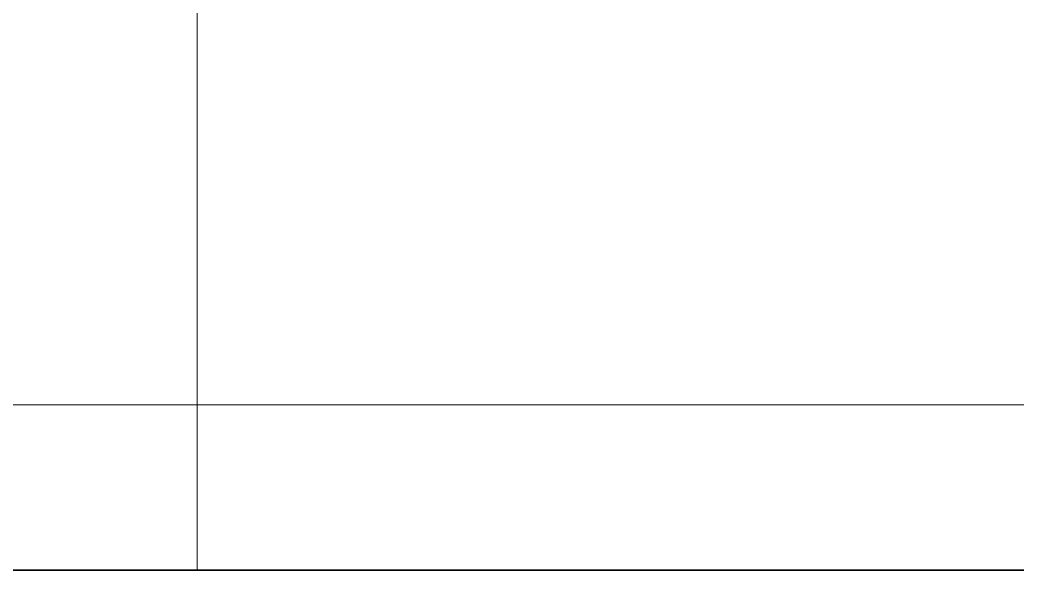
# Model space of a CAD drawing. Header units: millimetres. Extents: x -187664 to 435448, y -313239 to 299894.
# Drawn here: x 79999.28 to 80029.46, y -222345.2 to -222328.56 of the extents above; entities that cross this region are included whole.
import ezdxf

# ---------------------------------------------------------------- set-up
doc = ezdxf.new("R2010")
doc.units = ezdxf.units.MM
for name, color, linetype, lineweight in [('A-GENM', 1, 'Continuous', 9), ('A-GLAZ-CURT', 2, 'Continuous', 9), ('A-GLAZ-CURT-HDLN', 2, 'Continuous', 9), ('WALL-E', 2, 'Continuous', 35)]:
    doc.layers.add(name, color=color, linetype=linetype, lineweight=lineweight)

# ---------------------------------------------------------------- blocks, each defined once
blk = doc.blocks.new('DPA_CP_Entrance Canopy Lower - Depth 4200-12316196-2150-01 ENTRANCE 1 ELEVATION 4')
at = {"layer": 'A-GLAZ-CURT'}
for p, q in [((12652.021, 105555), (12652.021, 105575)), ((12652.021, 105575), (12652.021, 105555)), ((12168.279, 105550), (12652.021, 105550)), ((12652.021, 105550), (12168.279, 105550))]:
    blk.add_line(p, q, dxfattribs=at)
at = {"layer": 'A-GLAZ-CURT-HDLN'}
blk.add_line((12652.021, 105555), (12652.021, 106137.323), dxfattribs=at)
blk = doc.blocks.new('DPA_CP_Entrance Canopy Lower - Depth 4200-V140-2150-01 ENTRANCE 1 ELEVATION 4')
at = {"layer": 'A-GLAZ-CURT'}
for p, q in [((12652.021, 105555), (12652.021, 105575)), ((12652.021, 105575), (12652.021, 105555)), ((12168.279, 105550), (12652.021, 105550)), ((12652.021, 105550), (12168.279, 105550))]:
    blk.add_line(p, q, dxfattribs=at)
at = {"layer": 'A-GLAZ-CURT-HDLN'}
blk.add_line((12652.021, 105555), (12652.021, 106137.323), dxfattribs=at)
blk = doc.blocks.new('DPA_CP_Entrance Canopy Lower - Depth 4200-V141-2150-01 ENTRANCE 1 ELEVATION 4')
at = {"layer": 'A-GLAZ-CURT'}
for p, q in [((12652.021, 105550), (12652.021, 105575)), ((12652.021, 105575), (12652.021, 105555)), ((10438.621, 105550), (12652.021, 105550)), ((12652.021, 105550), (12168.279, 105550))]:
    blk.add_line(p, q, dxfattribs=at)
at = {"layer": 'A-GLAZ-CURT-HDLN'}
blk.add_line((12652.021, 105550), (12652.021, 108260.164), dxfattribs=at)
blk = doc.blocks.new('System Panel - Entrance Glazed 12mm-14851400-2150-01 ENTRANCE 1 ELEVATION 4')
at = {"layer": 'A-GLAZ-CURT'}
for p, q in [((11352.021, 105550), (12652.021, 105550)), ((12652.021, 105550), (11352.021, 105550)), ((12652.021, 105550), (12707.021, 105550)), ((12707.021, 105550), (12652.021, 105550))]:
    blk.add_line(p, q, dxfattribs=at)
blk = doc.blocks.new('DPA_CP_Entrance Louver Grill Vertical Z - Louver Grill Vertical Z-18397728-2150-01 ENTRANCE 1 ELEVATION 4')
at = {"layer": 'A-GLAZ-CURT', "color": 9}
for p, q in [((12652.021, 105555), (12652.021, 106137.323)), ((12652.021, 105555), (12652.021, 106137.323)), ((12652.021, 106137.323), (12652.021, 105555)), ((12652.021, 106137.323), (12652.021, 105555)), ((12707.021, 105550), (12652.021, 105550)), ((12652.021, 105550), (12707.021, 105550)), ((12707.021, 105550), (12652.021, 105550)), ((12652.021, 105550), (12707.021, 105550))]:
    blk.add_line(p, q, dxfattribs=at)
blk = doc.blocks.new('DPA_CP_Entrance Louver Grill Vertical Z - Louver Grill Vertical Z-V142-2150-01 ENTRANCE 1 ELEVATION 4')
at = {"layer": 'A-GLAZ-CURT', "color": 9}
for p, q in [((12652.021, 105555), (12652.021, 106137.323)), ((12652.021, 105555), (12652.021, 106137.323)), ((12652.021, 106137.323), (12652.021, 105555)), ((12652.021, 106137.323), (12652.021, 105555)), ((12707.021, 105550), (12652.021, 105550)), ((12652.021, 105550), (12707.021, 105550)), ((12707.021, 105550), (12652.021, 105550)), ((12652.021, 105550), (12707.021, 105550))]:
    blk.add_line(p, q, dxfattribs=at)
blk = doc.blocks.new('DPA_CP_Entrance Louver Grill Vertical Z - Louver Grill Vertical Z-V194-2150-01 ENTRANCE 1 ELEVATION 4')
at = {"layer": 'A-GLAZ-CURT'}
for p, q in [((12652.021, 105555), (12652.021, 106137.323)), ((12652.021, 105555), (12652.021, 106137.323)), ((12652.021, 106137.323), (12652.021, 105555)), ((12652.021, 106137.323), (12652.021, 105555)), ((12707.021, 105550), (12652.021, 105550)), ((12652.021, 105550), (12707.021, 105550)), ((12707.021, 105550), (12652.021, 105550)), ((12652.021, 105550), (12707.021, 105550))]:
    blk.add_line(p, q, dxfattribs=at)
blk = doc.blocks.new('GM_Louver Grill Vertical Z - Z Profile-18364008-2150-01 ENTRANCE 1 ELEVATION 4')
at = {"layer": 'A-GENM'}
for p, q in [((12652.021, 106137.323), (12652.021, 105555)), ((12652.021, 106137.323), (12652.021, 105555)), ((12652.021, 105555), (12652.021, 106137.323)), ((12654.021, 105550), (12652.021, 105550)), ((12652.021, 105550), (12707.021, 105550)), ((12707.021, 105550), (12654.021, 105550))]:
    blk.add_line(p, q, dxfattribs=at)
blk = doc.blocks.new('System Panel - DPA-AR_Metal Ceiling Rectangular Panel-V235-2150-01 ENTRANCE 1 ELEVATION 4')
at = {"layer": 'A-GLAZ-CURT'}
for p, q in [((12652.021, 105555), (12707.021, 105555)), ((12707.021, 105555), (12652.021, 105555)), ((12168.279, 105550), (12707.021, 105550)), ((12707.021, 105550), (12168.279, 105550))]:
    blk.add_line(p, q, dxfattribs=at)
blk = doc.blocks.new('DPA_CP_Metal Ceiling Panel - Vertical Panel Entrance-12692899-2150-01 ENTRANCE 1 ELEVATION 4')
at = {"layer": 'A-GLAZ-CURT'}
for p, q in [((12707.021, 105555), (12652.021, 105555)), ((12652.021, 105555), (12707.021, 105555)), ((12707.021, 105550), (12168.279, 105550)), ((12168.279, 105550), (12707.021, 105550))]:
    blk.add_line(p, q, dxfattribs=at)
blk = doc.blocks.new('System Panel - DPA-AR_Metal Ceiling Rectangular Panel-V236-2150-01 ENTRANCE 1 ELEVATION 4')
at = {"layer": 'A-GLAZ-CURT'}
for p, q in [((12652.021, 105555), (12707.021, 105555)), ((12707.021, 105555), (12652.021, 105555)), ((12707.021, 105550), (11104.771, 105550)), ((12168.279, 105550), (12707.021, 105550))]:
    blk.add_line(p, q, dxfattribs=at)
blk = doc.blocks.new('DPA_CP_Metal Ceiling Panel - Vertical Panel Entrance-V239-2150-01 ENTRANCE 1 ELEVATION 4')
at = {"layer": 'A-GLAZ-CURT'}
for p, q in [((12707.021, 105555), (12652.021, 105555)), ((12652.021, 105555), (12707.021, 105555)), ((12707.021, 105550), (12168.279, 105550)), ((12168.279, 105550), (12707.021, 105550))]:
    blk.add_line(p, q, dxfattribs=at)
blk = doc.blocks.new('System Panel - DPA-AR_Metal Ceiling Rectangular Panel-16091485-2150-01 ENTRANCE 1 ELEVATION 4')
at = {"layer": 'A-GLAZ-CURT'}
for p, q in [((12652.021, 105555), (12707.021, 105555)), ((12707.021, 105555), (12652.021, 105555)), ((12168.279, 105550), (12707.021, 105550)), ((12707.021, 105550), (12168.279, 105550))]:
    blk.add_line(p, q, dxfattribs=at)
blk = doc.blocks.new('DPA_CP_Metal Ceiling Panel - Vertical Panel Entrance-V241-2150-01 ENTRANCE 1 ELEVATION 4')
at = {"layer": 'A-GLAZ-CURT'}
for p, q in [((12707.021, 105550), (12168.279, 105550)), ((12168.279, 105550), (12707.021, 105550))]:
    blk.add_line(p, q, dxfattribs=at)
blk = doc.blocks.new('System Panel - DPA-AR_Metal Ceiling Rectangular Panel-16091489-2150-01 ENTRANCE 1 ELEVATION 4')
at = {"layer": 'A-GLAZ-CURT'}
for p, q in [((12652.021, 105555), (12707.021, 105555)), ((12168.279, 105550), (12707.021, 105550)), ((12707.021, 105550), (12168.279, 105550))]:
    blk.add_line(p, q, dxfattribs=at)
blk = doc.blocks.new('System Panel - DPA-AR_Metal Ceiling Rectangular Panel-V243-2150-01 ENTRANCE 1 ELEVATION 4')
at = {"layer": 'A-GLAZ-CURT'}
for p, q in [((12168.279, 105550), (12707.021, 105550)), ((12707.021, 105550), (12168.279, 105550))]:
    blk.add_line(p, q, dxfattribs=at)
blk = doc.blocks.new('System Panel - DPA-AR_Metal Ceiling Rectangular Panel-16094402-2150-01 ENTRANCE 1 ELEVATION 4')
at = {"layer": 'A-GLAZ-CURT'}
for p, q in [((11104.771, 105555), (12707.021, 105555)), ((12707.021, 105555), (12652.021, 105555)), ((11104.771, 105550), (12707.021, 105550)), ((12707.021, 105550), (11104.771, 105550))]:
    blk.add_line(p, q, dxfattribs=at)
blk = doc.blocks.new('DPA_CP_Entrance Canopy Lower - Depth 4200-17954607-2150-01 ENTRANCE 1 ELEVATION 4')
at = {"layer": 'A-GLAZ-CURT'}
for p, q in [((12652.021, 105555), (12652.021, 105575)), ((12652.021, 105575), (12652.021, 105555)), ((12168.279, 105550), (12652.021, 105550)), ((12652.021, 105550), (12168.279, 105550))]:
    blk.add_line(p, q, dxfattribs=at)
at = {"layer": 'A-GLAZ-CURT-HDLN'}
blk.add_line((12652.021, 105555), (12652.021, 106137.323), dxfattribs=at)
blk = doc.blocks.new('DPA_CP_Entrance Canopy Lower - Depth 4200-18133695-2150-01 ENTRANCE 1 ELEVATION 4')
at = {"layer": 'A-GLAZ-CURT'}
for p, q in [((12652.021, 105555), (12652.021, 105575)), ((12652.021, 105575), (12652.021, 105555)), ((12168.279, 105550), (12652.021, 105550)), ((12652.021, 105550), (12168.279, 105550))]:
    blk.add_line(p, q, dxfattribs=at)
at = {"layer": 'A-GLAZ-CURT-HDLN'}
blk.add_line((12652.021, 105555), (12652.021, 106137.323), dxfattribs=at)

msp = doc.modelspace()

# ---------------------------------------------------------------- linework, layer by layer
at = {"layer": 'WALL-E'}
for p, q in [((80059.647, -222345.198), (79520.905, -222345.198)), ((79520.905, -222345.198), (80059.647, -222345.198))]:
    msp.add_line(p, q, dxfattribs=at)

# ---------------------------------------------------------------- block references
at = {"layer": 'A-GENM'}
msp.add_blockref('GM_Louver Grill Vertical Z - Z Profile-18364008-2150-01 ENTRANCE 1 ELEVATION 4', (67352.626, -327895.198), dxfattribs=at)
msp.add_blockref('GM_Louver Grill Vertical Z - Z Profile-18364008-2150-01 ENTRANCE 1 ELEVATION 4', (67352.626, -327895.198), dxfattribs=at)
msp.add_blockref('GM_Louver Grill Vertical Z - Z Profile-18364008-2150-01 ENTRANCE 1 ELEVATION 4', (67352.626, -327895.198), dxfattribs=at)
msp.add_blockref('GM_Louver Grill Vertical Z - Z Profile-18364008-2150-01 ENTRANCE 1 ELEVATION 4', (67352.626, -327895.198), dxfattribs=at)
msp.add_blockref('GM_Louver Grill Vertical Z - Z Profile-18364008-2150-01 ENTRANCE 1 ELEVATION 4', (67352.626, -327895.198), dxfattribs=at)
msp.add_blockref('GM_Louver Grill Vertical Z - Z Profile-18364008-2150-01 ENTRANCE 1 ELEVATION 4', (67352.626, -327895.198), dxfattribs=at)
msp.add_blockref('GM_Louver Grill Vertical Z - Z Profile-18364008-2150-01 ENTRANCE 1 ELEVATION 4', (67352.626, -327895.198), dxfattribs=at)
msp.add_blockref('GM_Louver Grill Vertical Z - Z Profile-18364008-2150-01 ENTRANCE 1 ELEVATION 4', (67352.626, -327895.198), dxfattribs=at)
msp.add_blockref('GM_Louver Grill Vertical Z - Z Profile-18364008-2150-01 ENTRANCE 1 ELEVATION 4', (67352.626, -327895.198), dxfattribs=at)
msp.add_blockref('GM_Louver Grill Vertical Z - Z Profile-18364008-2150-01 ENTRANCE 1 ELEVATION 4', (67352.626, -327895.198), dxfattribs=at)
msp.add_blockref('GM_Louver Grill Vertical Z - Z Profile-18364008-2150-01 ENTRANCE 1 ELEVATION 4', (67352.626, -327895.198), dxfattribs=at)
msp.add_blockref('GM_Louver Grill Vertical Z - Z Profile-18364008-2150-01 ENTRANCE 1 ELEVATION 4', (67352.626, -327895.198), dxfattribs=at)
msp.add_blockref('GM_Louver Grill Vertical Z - Z Profile-18364008-2150-01 ENTRANCE 1 ELEVATION 4', (67352.626, -327895.198), dxfattribs=at)
msp.add_blockref('GM_Louver Grill Vertical Z - Z Profile-18364008-2150-01 ENTRANCE 1 ELEVATION 4', (67352.626, -327895.198), dxfattribs=at)
msp.add_blockref('GM_Louver Grill Vertical Z - Z Profile-18364008-2150-01 ENTRANCE 1 ELEVATION 4', (67352.626, -327895.198), dxfattribs=at)
msp.add_blockref('GM_Louver Grill Vertical Z - Z Profile-18364008-2150-01 ENTRANCE 1 ELEVATION 4', (67352.626, -327895.198), dxfattribs=at)
msp.add_blockref('GM_Louver Grill Vertical Z - Z Profile-18364008-2150-01 ENTRANCE 1 ELEVATION 4', (67352.626, -327895.198), dxfattribs=at)
msp.add_blockref('GM_Louver Grill Vertical Z - Z Profile-18364008-2150-01 ENTRANCE 1 ELEVATION 4', (67352.626, -327895.198), dxfattribs=at)
msp.add_blockref('GM_Louver Grill Vertical Z - Z Profile-18364008-2150-01 ENTRANCE 1 ELEVATION 4', (67352.626, -327895.198), dxfattribs=at)
msp.add_blockref('GM_Louver Grill Vertical Z - Z Profile-18364008-2150-01 ENTRANCE 1 ELEVATION 4', (67352.626, -327895.198), dxfattribs=at)
msp.add_blockref('GM_Louver Grill Vertical Z - Z Profile-18364008-2150-01 ENTRANCE 1 ELEVATION 4', (67352.626, -327895.198), dxfattribs=at)
msp.add_blockref('GM_Louver Grill Vertical Z - Z Profile-18364008-2150-01 ENTRANCE 1 ELEVATION 4', (67352.626, -327895.198), dxfattribs=at)
msp.add_blockref('GM_Louver Grill Vertical Z - Z Profile-18364008-2150-01 ENTRANCE 1 ELEVATION 4', (67352.626, -327895.198), dxfattribs=at)
msp.add_blockref('GM_Louver Grill Vertical Z - Z Profile-18364008-2150-01 ENTRANCE 1 ELEVATION 4', (67352.626, -327895.198), dxfattribs=at)
msp.add_blockref('GM_Louver Grill Vertical Z - Z Profile-18364008-2150-01 ENTRANCE 1 ELEVATION 4', (67352.626, -327895.198), dxfattribs=at)
msp.add_blockref('GM_Louver Grill Vertical Z - Z Profile-18364008-2150-01 ENTRANCE 1 ELEVATION 4', (67352.626, -327895.198), dxfattribs=at)
msp.add_blockref('GM_Louver Grill Vertical Z - Z Profile-18364008-2150-01 ENTRANCE 1 ELEVATION 4', (67352.626, -327895.198), dxfattribs=at)
msp.add_blockref('GM_Louver Grill Vertical Z - Z Profile-18364008-2150-01 ENTRANCE 1 ELEVATION 4', (67352.626, -327895.198), dxfattribs=at)
msp.add_blockref('GM_Louver Grill Vertical Z - Z Profile-18364008-2150-01 ENTRANCE 1 ELEVATION 4', (67352.626, -327895.198), dxfattribs=at)
msp.add_blockref('GM_Louver Grill Vertical Z - Z Profile-18364008-2150-01 ENTRANCE 1 ELEVATION 4', (67352.626, -327895.198), dxfattribs=at)
msp.add_blockref('GM_Louver Grill Vertical Z - Z Profile-18364008-2150-01 ENTRANCE 1 ELEVATION 4', (67352.626, -327895.198), dxfattribs=at)
msp.add_blockref('GM_Louver Grill Vertical Z - Z Profile-18364008-2150-01 ENTRANCE 1 ELEVATION 4', (67352.626, -327895.198), dxfattribs=at)
msp.add_blockref('GM_Louver Grill Vertical Z - Z Profile-18364008-2150-01 ENTRANCE 1 ELEVATION 4', (67352.626, -327895.198), dxfattribs=at)
msp.add_blockref('GM_Louver Grill Vertical Z - Z Profile-18364008-2150-01 ENTRANCE 1 ELEVATION 4', (67352.626, -327895.198), dxfattribs=at)
msp.add_blockref('GM_Louver Grill Vertical Z - Z Profile-18364008-2150-01 ENTRANCE 1 ELEVATION 4', (67352.626, -327895.198), dxfattribs=at)
msp.add_blockref('GM_Louver Grill Vertical Z - Z Profile-18364008-2150-01 ENTRANCE 1 ELEVATION 4', (67352.626, -327895.198), dxfattribs=at)
msp.add_blockref('GM_Louver Grill Vertical Z - Z Profile-18364008-2150-01 ENTRANCE 1 ELEVATION 4', (67352.626, -327895.198), dxfattribs=at)
msp.add_blockref('GM_Louver Grill Vertical Z - Z Profile-18364008-2150-01 ENTRANCE 1 ELEVATION 4', (67352.626, -327895.198), dxfattribs=at)
msp.add_blockref('GM_Louver Grill Vertical Z - Z Profile-18364008-2150-01 ENTRANCE 1 ELEVATION 4', (67352.626, -327895.198), dxfattribs=at)
msp.add_blockref('GM_Louver Grill Vertical Z - Z Profile-18364008-2150-01 ENTRANCE 1 ELEVATION 4', (67352.626, -327895.198), dxfattribs=at)
msp.add_blockref('GM_Louver Grill Vertical Z - Z Profile-18364008-2150-01 ENTRANCE 1 ELEVATION 4', (67352.626, -327895.198), dxfattribs=at)
msp.add_blockref('GM_Louver Grill Vertical Z - Z Profile-18364008-2150-01 ENTRANCE 1 ELEVATION 4', (67352.626, -327895.198), dxfattribs=at)
msp.add_blockref('GM_Louver Grill Vertical Z - Z Profile-18364008-2150-01 ENTRANCE 1 ELEVATION 4', (67352.626, -327895.198), dxfattribs=at)
msp.add_blockref('GM_Louver Grill Vertical Z - Z Profile-18364008-2150-01 ENTRANCE 1 ELEVATION 4', (67352.626, -327895.198), dxfattribs=at)
msp.add_blockref('GM_Louver Grill Vertical Z - Z Profile-18364008-2150-01 ENTRANCE 1 ELEVATION 4', (67352.626, -327895.198), dxfattribs=at)
msp.add_blockref('GM_Louver Grill Vertical Z - Z Profile-18364008-2150-01 ENTRANCE 1 ELEVATION 4', (67352.626, -327895.198), dxfattribs=at)
msp.add_blockref('GM_Louver Grill Vertical Z - Z Profile-18364008-2150-01 ENTRANCE 1 ELEVATION 4', (67352.626, -327895.198), dxfattribs=at)
msp.add_blockref('GM_Louver Grill Vertical Z - Z Profile-18364008-2150-01 ENTRANCE 1 ELEVATION 4', (67352.626, -327895.198), dxfattribs=at)
msp.add_blockref('GM_Louver Grill Vertical Z - Z Profile-18364008-2150-01 ENTRANCE 1 ELEVATION 4', (67352.626, -327895.198), dxfattribs=at)
msp.add_blockref('GM_Louver Grill Vertical Z - Z Profile-18364008-2150-01 ENTRANCE 1 ELEVATION 4', (67352.626, -327895.198), dxfattribs=at)
msp.add_blockref('GM_Louver Grill Vertical Z - Z Profile-18364008-2150-01 ENTRANCE 1 ELEVATION 4', (67352.626, -327895.198), dxfattribs=at)
msp.add_blockref('GM_Louver Grill Vertical Z - Z Profile-18364008-2150-01 ENTRANCE 1 ELEVATION 4', (67352.626, -327895.198), dxfattribs=at)
msp.add_blockref('GM_Louver Grill Vertical Z - Z Profile-18364008-2150-01 ENTRANCE 1 ELEVATION 4', (67352.626, -327895.198), dxfattribs=at)
msp.add_blockref('GM_Louver Grill Vertical Z - Z Profile-18364008-2150-01 ENTRANCE 1 ELEVATION 4', (67352.626, -327895.198), dxfattribs=at)
msp.add_blockref('GM_Louver Grill Vertical Z - Z Profile-18364008-2150-01 ENTRANCE 1 ELEVATION 4', (67352.626, -327895.198), dxfattribs=at)
msp.add_blockref('GM_Louver Grill Vertical Z - Z Profile-18364008-2150-01 ENTRANCE 1 ELEVATION 4', (67352.626, -327895.198), dxfattribs=at)
msp.add_blockref('GM_Louver Grill Vertical Z - Z Profile-18364008-2150-01 ENTRANCE 1 ELEVATION 4', (67352.626, -327895.198), dxfattribs=at)
msp.add_blockref('GM_Louver Grill Vertical Z - Z Profile-18364008-2150-01 ENTRANCE 1 ELEVATION 4', (67352.626, -327895.198), dxfattribs=at)
msp.add_blockref('GM_Louver Grill Vertical Z - Z Profile-18364008-2150-01 ENTRANCE 1 ELEVATION 4', (67352.626, -327895.198), dxfattribs=at)
msp.add_blockref('GM_Louver Grill Vertical Z - Z Profile-18364008-2150-01 ENTRANCE 1 ELEVATION 4', (67352.626, -327895.198), dxfattribs=at)
msp.add_blockref('GM_Louver Grill Vertical Z - Z Profile-18364008-2150-01 ENTRANCE 1 ELEVATION 4', (67352.626, -327895.198), dxfattribs=at)
msp.add_blockref('GM_Louver Grill Vertical Z - Z Profile-18364008-2150-01 ENTRANCE 1 ELEVATION 4', (67352.626, -327895.198), dxfattribs=at)
msp.add_blockref('GM_Louver Grill Vertical Z - Z Profile-18364008-2150-01 ENTRANCE 1 ELEVATION 4', (67352.626, -327895.198), dxfattribs=at)
msp.add_blockref('GM_Louver Grill Vertical Z - Z Profile-18364008-2150-01 ENTRANCE 1 ELEVATION 4', (67352.626, -327895.198), dxfattribs=at)
msp.add_blockref('GM_Louver Grill Vertical Z - Z Profile-18364008-2150-01 ENTRANCE 1 ELEVATION 4', (67352.626, -327895.198), dxfattribs=at)
msp.add_blockref('GM_Louver Grill Vertical Z - Z Profile-18364008-2150-01 ENTRANCE 1 ELEVATION 4', (67352.626, -327895.198), dxfattribs=at)
msp.add_blockref('GM_Louver Grill Vertical Z - Z Profile-18364008-2150-01 ENTRANCE 1 ELEVATION 4', (67352.626, -327895.198), dxfattribs=at)
msp.add_blockref('GM_Louver Grill Vertical Z - Z Profile-18364008-2150-01 ENTRANCE 1 ELEVATION 4', (67352.626, -327895.198), dxfattribs=at)
msp.add_blockref('GM_Louver Grill Vertical Z - Z Profile-18364008-2150-01 ENTRANCE 1 ELEVATION 4', (67352.626, -327895.198), dxfattribs=at)
msp.add_blockref('GM_Louver Grill Vertical Z - Z Profile-18364008-2150-01 ENTRANCE 1 ELEVATION 4', (67352.626, -327895.198), dxfattribs=at)
msp.add_blockref('GM_Louver Grill Vertical Z - Z Profile-18364008-2150-01 ENTRANCE 1 ELEVATION 4', (67352.626, -327895.198), dxfattribs=at)
msp.add_blockref('GM_Louver Grill Vertical Z - Z Profile-18364008-2150-01 ENTRANCE 1 ELEVATION 4', (67352.626, -327895.198), dxfattribs=at)
msp.add_blockref('GM_Louver Grill Vertical Z - Z Profile-18364008-2150-01 ENTRANCE 1 ELEVATION 4', (67352.626, -327895.198), dxfattribs=at)
msp.add_blockref('GM_Louver Grill Vertical Z - Z Profile-18364008-2150-01 ENTRANCE 1 ELEVATION 4', (67352.626, -327895.198), dxfattribs=at)
msp.add_blockref('GM_Louver Grill Vertical Z - Z Profile-18364008-2150-01 ENTRANCE 1 ELEVATION 4', (67352.626, -327895.198), dxfattribs=at)
msp.add_blockref('GM_Louver Grill Vertical Z - Z Profile-18364008-2150-01 ENTRANCE 1 ELEVATION 4', (67352.626, -327895.198), dxfattribs=at)
msp.add_blockref('GM_Louver Grill Vertical Z - Z Profile-18364008-2150-01 ENTRANCE 1 ELEVATION 4', (67352.626, -327895.198), dxfattribs=at)
msp.add_blockref('GM_Louver Grill Vertical Z - Z Profile-18364008-2150-01 ENTRANCE 1 ELEVATION 4', (67352.626, -327895.198), dxfattribs=at)
msp.add_blockref('GM_Louver Grill Vertical Z - Z Profile-18364008-2150-01 ENTRANCE 1 ELEVATION 4', (67352.626, -327895.198), dxfattribs=at)
msp.add_blockref('GM_Louver Grill Vertical Z - Z Profile-18364008-2150-01 ENTRANCE 1 ELEVATION 4', (67352.626, -327895.198), dxfattribs=at)
msp.add_blockref('GM_Louver Grill Vertical Z - Z Profile-18364008-2150-01 ENTRANCE 1 ELEVATION 4', (67352.626, -327895.198), dxfattribs=at)
msp.add_blockref('GM_Louver Grill Vertical Z - Z Profile-18364008-2150-01 ENTRANCE 1 ELEVATION 4', (67352.626, -327895.198), dxfattribs=at)
msp.add_blockref('GM_Louver Grill Vertical Z - Z Profile-18364008-2150-01 ENTRANCE 1 ELEVATION 4', (67352.626, -327895.198), dxfattribs=at)
msp.add_blockref('GM_Louver Grill Vertical Z - Z Profile-18364008-2150-01 ENTRANCE 1 ELEVATION 4', (67352.626, -327895.198), dxfattribs=at)
msp.add_blockref('GM_Louver Grill Vertical Z - Z Profile-18364008-2150-01 ENTRANCE 1 ELEVATION 4', (67352.626, -327895.198), dxfattribs=at)
msp.add_blockref('GM_Louver Grill Vertical Z - Z Profile-18364008-2150-01 ENTRANCE 1 ELEVATION 4', (67352.626, -327895.198), dxfattribs=at)
msp.add_blockref('GM_Louver Grill Vertical Z - Z Profile-18364008-2150-01 ENTRANCE 1 ELEVATION 4', (67352.626, -327895.198), dxfattribs=at)
msp.add_blockref('GM_Louver Grill Vertical Z - Z Profile-18364008-2150-01 ENTRANCE 1 ELEVATION 4', (67352.626, -327895.198), dxfattribs=at)
msp.add_blockref('GM_Louver Grill Vertical Z - Z Profile-18364008-2150-01 ENTRANCE 1 ELEVATION 4', (67352.626, -327895.198), dxfattribs=at)
msp.add_blockref('GM_Louver Grill Vertical Z - Z Profile-18364008-2150-01 ENTRANCE 1 ELEVATION 4', (67352.626, -327895.198), dxfattribs=at)
msp.add_blockref('GM_Louver Grill Vertical Z - Z Profile-18364008-2150-01 ENTRANCE 1 ELEVATION 4', (67352.626, -327895.198), dxfattribs=at)
msp.add_blockref('GM_Louver Grill Vertical Z - Z Profile-18364008-2150-01 ENTRANCE 1 ELEVATION 4', (67352.626, -327895.198), dxfattribs=at)
msp.add_blockref('GM_Louver Grill Vertical Z - Z Profile-18364008-2150-01 ENTRANCE 1 ELEVATION 4', (67352.626, -327895.198), dxfattribs=at)
msp.add_blockref('GM_Louver Grill Vertical Z - Z Profile-18364008-2150-01 ENTRANCE 1 ELEVATION 4', (67352.626, -327895.198), dxfattribs=at)
msp.add_blockref('GM_Louver Grill Vertical Z - Z Profile-18364008-2150-01 ENTRANCE 1 ELEVATION 4', (67352.626, -327895.198), dxfattribs=at)
msp.add_blockref('GM_Louver Grill Vertical Z - Z Profile-18364008-2150-01 ENTRANCE 1 ELEVATION 4', (67352.626, -327895.198), dxfattribs=at)
msp.add_blockref('GM_Louver Grill Vertical Z - Z Profile-18364008-2150-01 ENTRANCE 1 ELEVATION 4', (67352.626, -327895.198), dxfattribs=at)
msp.add_blockref('GM_Louver Grill Vertical Z - Z Profile-18364008-2150-01 ENTRANCE 1 ELEVATION 4', (67352.626, -327895.198), dxfattribs=at)
msp.add_blockref('GM_Louver Grill Vertical Z - Z Profile-18364008-2150-01 ENTRANCE 1 ELEVATION 4', (67352.626, -327895.198), dxfattribs=at)
msp.add_blockref('GM_Louver Grill Vertical Z - Z Profile-18364008-2150-01 ENTRANCE 1 ELEVATION 4', (67352.626, -327895.198), dxfattribs=at)
msp.add_blockref('GM_Louver Grill Vertical Z - Z Profile-18364008-2150-01 ENTRANCE 1 ELEVATION 4', (67352.626, -327895.198), dxfattribs=at)
msp.add_blockref('GM_Louver Grill Vertical Z - Z Profile-18364008-2150-01 ENTRANCE 1 ELEVATION 4', (67352.626, -327895.198), dxfattribs=at)
msp.add_blockref('GM_Louver Grill Vertical Z - Z Profile-18364008-2150-01 ENTRANCE 1 ELEVATION 4', (67352.626, -327895.198), dxfattribs=at)
msp.add_blockref('GM_Louver Grill Vertical Z - Z Profile-18364008-2150-01 ENTRANCE 1 ELEVATION 4', (67352.626, -327895.198), dxfattribs=at)
msp.add_blockref('GM_Louver Grill Vertical Z - Z Profile-18364008-2150-01 ENTRANCE 1 ELEVATION 4', (67352.626, -327895.198), dxfattribs=at)
msp.add_blockref('GM_Louver Grill Vertical Z - Z Profile-18364008-2150-01 ENTRANCE 1 ELEVATION 4', (67352.626, -327895.198), dxfattribs=at)
msp.add_blockref('GM_Louver Grill Vertical Z - Z Profile-18364008-2150-01 ENTRANCE 1 ELEVATION 4', (67352.626, -327895.198), dxfattribs=at)
msp.add_blockref('GM_Louver Grill Vertical Z - Z Profile-18364008-2150-01 ENTRANCE 1 ELEVATION 4', (67352.626, -327895.198), dxfattribs=at)
msp.add_blockref('GM_Louver Grill Vertical Z - Z Profile-18364008-2150-01 ENTRANCE 1 ELEVATION 4', (67352.626, -327895.198), dxfattribs=at)
msp.add_blockref('GM_Louver Grill Vertical Z - Z Profile-18364008-2150-01 ENTRANCE 1 ELEVATION 4', (67352.626, -327895.198), dxfattribs=at)
msp.add_blockref('GM_Louver Grill Vertical Z - Z Profile-18364008-2150-01 ENTRANCE 1 ELEVATION 4', (67352.626, -327895.198), dxfattribs=at)
msp.add_blockref('GM_Louver Grill Vertical Z - Z Profile-18364008-2150-01 ENTRANCE 1 ELEVATION 4', (67352.626, -327895.198), dxfattribs=at)
msp.add_blockref('GM_Louver Grill Vertical Z - Z Profile-18364008-2150-01 ENTRANCE 1 ELEVATION 4', (67352.626, -327895.198), dxfattribs=at)
msp.add_blockref('GM_Louver Grill Vertical Z - Z Profile-18364008-2150-01 ENTRANCE 1 ELEVATION 4', (67352.626, -327895.198), dxfattribs=at)
msp.add_blockref('GM_Louver Grill Vertical Z - Z Profile-18364008-2150-01 ENTRANCE 1 ELEVATION 4', (67352.626, -327895.198), dxfattribs=at)
msp.add_blockref('GM_Louver Grill Vertical Z - Z Profile-18364008-2150-01 ENTRANCE 1 ELEVATION 4', (67352.626, -327895.198), dxfattribs=at)
msp.add_blockref('GM_Louver Grill Vertical Z - Z Profile-18364008-2150-01 ENTRANCE 1 ELEVATION 4', (67352.626, -327895.198), dxfattribs=at)
msp.add_blockref('GM_Louver Grill Vertical Z - Z Profile-18364008-2150-01 ENTRANCE 1 ELEVATION 4', (67352.626, -327895.198), dxfattribs=at)
msp.add_blockref('GM_Louver Grill Vertical Z - Z Profile-18364008-2150-01 ENTRANCE 1 ELEVATION 4', (67352.626, -327895.198), dxfattribs=at)
msp.add_blockref('GM_Louver Grill Vertical Z - Z Profile-18364008-2150-01 ENTRANCE 1 ELEVATION 4', (67352.626, -327895.198), dxfattribs=at)
msp.add_blockref('GM_Louver Grill Vertical Z - Z Profile-18364008-2150-01 ENTRANCE 1 ELEVATION 4', (67352.626, -327895.198), dxfattribs=at)
msp.add_blockref('GM_Louver Grill Vertical Z - Z Profile-18364008-2150-01 ENTRANCE 1 ELEVATION 4', (67352.626, -327895.198), dxfattribs=at)
msp.add_blockref('GM_Louver Grill Vertical Z - Z Profile-18364008-2150-01 ENTRANCE 1 ELEVATION 4', (67352.626, -327895.198), dxfattribs=at)
msp.add_blockref('GM_Louver Grill Vertical Z - Z Profile-18364008-2150-01 ENTRANCE 1 ELEVATION 4', (67352.626, -327895.198), dxfattribs=at)
msp.add_blockref('GM_Louver Grill Vertical Z - Z Profile-18364008-2150-01 ENTRANCE 1 ELEVATION 4', (67352.626, -327895.198), dxfattribs=at)
msp.add_blockref('GM_Louver Grill Vertical Z - Z Profile-18364008-2150-01 ENTRANCE 1 ELEVATION 4', (67352.626, -327895.198), dxfattribs=at)
msp.add_blockref('GM_Louver Grill Vertical Z - Z Profile-18364008-2150-01 ENTRANCE 1 ELEVATION 4', (67352.626, -327895.198), dxfattribs=at)
msp.add_blockref('GM_Louver Grill Vertical Z - Z Profile-18364008-2150-01 ENTRANCE 1 ELEVATION 4', (67352.626, -327895.198), dxfattribs=at)
msp.add_blockref('GM_Louver Grill Vertical Z - Z Profile-18364008-2150-01 ENTRANCE 1 ELEVATION 4', (67352.626, -327895.198), dxfattribs=at)
msp.add_blockref('GM_Louver Grill Vertical Z - Z Profile-18364008-2150-01 ENTRANCE 1 ELEVATION 4', (67352.626, -327895.198), dxfattribs=at)
msp.add_blockref('GM_Louver Grill Vertical Z - Z Profile-18364008-2150-01 ENTRANCE 1 ELEVATION 4', (67352.626, -327895.198), dxfattribs=at)
msp.add_blockref('GM_Louver Grill Vertical Z - Z Profile-18364008-2150-01 ENTRANCE 1 ELEVATION 4', (67352.626, -327895.198), dxfattribs=at)
msp.add_blockref('GM_Louver Grill Vertical Z - Z Profile-18364008-2150-01 ENTRANCE 1 ELEVATION 4', (67352.626, -327895.198), dxfattribs=at)
msp.add_blockref('GM_Louver Grill Vertical Z - Z Profile-18364008-2150-01 ENTRANCE 1 ELEVATION 4', (67352.626, -327895.198), dxfattribs=at)
msp.add_blockref('GM_Louver Grill Vertical Z - Z Profile-18364008-2150-01 ENTRANCE 1 ELEVATION 4', (67352.626, -327895.198), dxfattribs=at)
msp.add_blockref('GM_Louver Grill Vertical Z - Z Profile-18364008-2150-01 ENTRANCE 1 ELEVATION 4', (67352.626, -327895.198), dxfattribs=at)
msp.add_blockref('GM_Louver Grill Vertical Z - Z Profile-18364008-2150-01 ENTRANCE 1 ELEVATION 4', (67352.626, -327895.198), dxfattribs=at)
msp.add_blockref('GM_Louver Grill Vertical Z - Z Profile-18364008-2150-01 ENTRANCE 1 ELEVATION 4', (67352.626, -327895.198), dxfattribs=at)
msp.add_blockref('GM_Louver Grill Vertical Z - Z Profile-18364008-2150-01 ENTRANCE 1 ELEVATION 4', (67352.626, -327895.198), dxfattribs=at)
msp.add_blockref('GM_Louver Grill Vertical Z - Z Profile-18364008-2150-01 ENTRANCE 1 ELEVATION 4', (67352.626, -327895.198), dxfattribs=at)
msp.add_blockref('GM_Louver Grill Vertical Z - Z Profile-18364008-2150-01 ENTRANCE 1 ELEVATION 4', (67352.626, -327895.198), dxfattribs=at)
msp.add_blockref('GM_Louver Grill Vertical Z - Z Profile-18364008-2150-01 ENTRANCE 1 ELEVATION 4', (67352.626, -327895.198), dxfattribs=at)
msp.add_blockref('GM_Louver Grill Vertical Z - Z Profile-18364008-2150-01 ENTRANCE 1 ELEVATION 4', (67352.626, -327895.198), dxfattribs=at)
msp.add_blockref('GM_Louver Grill Vertical Z - Z Profile-18364008-2150-01 ENTRANCE 1 ELEVATION 4', (67352.626, -327895.198), dxfattribs=at)
msp.add_blockref('GM_Louver Grill Vertical Z - Z Profile-18364008-2150-01 ENTRANCE 1 ELEVATION 4', (67352.626, -327895.198), dxfattribs=at)
msp.add_blockref('GM_Louver Grill Vertical Z - Z Profile-18364008-2150-01 ENTRANCE 1 ELEVATION 4', (67352.626, -327895.198), dxfattribs=at)
msp.add_blockref('GM_Louver Grill Vertical Z - Z Profile-18364008-2150-01 ENTRANCE 1 ELEVATION 4', (67352.626, -327895.198), dxfattribs=at)
msp.add_blockref('GM_Louver Grill Vertical Z - Z Profile-18364008-2150-01 ENTRANCE 1 ELEVATION 4', (67352.626, -327895.198), dxfattribs=at)
msp.add_blockref('GM_Louver Grill Vertical Z - Z Profile-18364008-2150-01 ENTRANCE 1 ELEVATION 4', (67352.626, -327895.198), dxfattribs=at)
msp.add_blockref('GM_Louver Grill Vertical Z - Z Profile-18364008-2150-01 ENTRANCE 1 ELEVATION 4', (67352.626, -327895.198), dxfattribs=at)
msp.add_blockref('GM_Louver Grill Vertical Z - Z Profile-18364008-2150-01 ENTRANCE 1 ELEVATION 4', (67352.626, -327895.198), dxfattribs=at)
msp.add_blockref('GM_Louver Grill Vertical Z - Z Profile-18364008-2150-01 ENTRANCE 1 ELEVATION 4', (67352.626, -327895.198), dxfattribs=at)
msp.add_blockref('GM_Louver Grill Vertical Z - Z Profile-18364008-2150-01 ENTRANCE 1 ELEVATION 4', (67352.626, -327895.198), dxfattribs=at)
msp.add_blockref('GM_Louver Grill Vertical Z - Z Profile-18364008-2150-01 ENTRANCE 1 ELEVATION 4', (67352.626, -327895.198), dxfattribs=at)
msp.add_blockref('GM_Louver Grill Vertical Z - Z Profile-18364008-2150-01 ENTRANCE 1 ELEVATION 4', (67352.626, -327895.198), dxfattribs=at)
msp.add_blockref('GM_Louver Grill Vertical Z - Z Profile-18364008-2150-01 ENTRANCE 1 ELEVATION 4', (67352.626, -327895.198), dxfattribs=at)
msp.add_blockref('GM_Louver Grill Vertical Z - Z Profile-18364008-2150-01 ENTRANCE 1 ELEVATION 4', (67352.626, -327895.198), dxfattribs=at)
msp.add_blockref('GM_Louver Grill Vertical Z - Z Profile-18364008-2150-01 ENTRANCE 1 ELEVATION 4', (67352.626, -327895.198), dxfattribs=at)
msp.add_blockref('GM_Louver Grill Vertical Z - Z Profile-18364008-2150-01 ENTRANCE 1 ELEVATION 4', (67352.626, -327895.198), dxfattribs=at)
msp.add_blockref('GM_Louver Grill Vertical Z - Z Profile-18364008-2150-01 ENTRANCE 1 ELEVATION 4', (67352.626, -327895.198), dxfattribs=at)
msp.add_blockref('GM_Louver Grill Vertical Z - Z Profile-18364008-2150-01 ENTRANCE 1 ELEVATION 4', (67352.626, -327895.198), dxfattribs=at)
msp.add_blockref('GM_Louver Grill Vertical Z - Z Profile-18364008-2150-01 ENTRANCE 1 ELEVATION 4', (67352.626, -327895.198), dxfattribs=at)
at = {"layer": 'A-GLAZ-CURT', "color": 9}
for name in ['DPA_CP_Entrance Louver Grill Vertical Z - Louver Grill Vertical Z-18397728-2150-01 ENTRANCE 1 ELEVATION 4', 'DPA_CP_Entrance Louver Grill Vertical Z - Louver Grill Vertical Z-V142-2150-01 ENTRANCE 1 ELEVATION 4', 'DPA_CP_Entrance Louver Grill Vertical Z - Louver Grill Vertical Z-V142-2150-01 ENTRANCE 1 ELEVATION 4', 'DPA_CP_Entrance Louver Grill Vertical Z - Louver Grill Vertical Z-V142-2150-01 ENTRANCE 1 ELEVATION 4', 'DPA_CP_Entrance Louver Grill Vertical Z - Louver Grill Vertical Z-V142-2150-01 ENTRANCE 1 ELEVATION 4', 'DPA_CP_Entrance Louver Grill Vertical Z - Louver Grill Vertical Z-V142-2150-01 ENTRANCE 1 ELEVATION 4', 'DPA_CP_Entrance Louver Grill Vertical Z - Louver Grill Vertical Z-V142-2150-01 ENTRANCE 1 ELEVATION 4', 'DPA_CP_Entrance Louver Grill Vertical Z - Louver Grill Vertical Z-V142-2150-01 ENTRANCE 1 ELEVATION 4']:
    msp.add_blockref(name, (67352.626, -327895.198), dxfattribs=at)
at = {"layer": 'A-GLAZ-CURT'}
for name in ['DPA_CP_Entrance Louver Grill Vertical Z - Louver Grill Vertical Z-V194-2150-01 ENTRANCE 1 ELEVATION 4', 'DPA_CP_Entrance Canopy Lower - Depth 4200-V141-2150-01 ENTRANCE 1 ELEVATION 4', 'DPA_CP_Entrance Canopy Lower - Depth 4200-12316196-2150-01 ENTRANCE 1 ELEVATION 4', 'DPA_CP_Entrance Canopy Lower - Depth 4200-12316196-2150-01 ENTRANCE 1 ELEVATION 4', 'DPA_CP_Entrance Canopy Lower - Depth 4200-V140-2150-01 ENTRANCE 1 ELEVATION 4', 'DPA_CP_Entrance Canopy Lower - Depth 4200-V140-2150-01 ENTRANCE 1 ELEVATION 4', 'DPA_CP_Entrance Canopy Lower - Depth 4200-V140-2150-01 ENTRANCE 1 ELEVATION 4', 'DPA_CP_Entrance Canopy Lower - Depth 4200-V140-2150-01 ENTRANCE 1 ELEVATION 4', 'DPA_CP_Entrance Canopy Lower - Depth 4200-V140-2150-01 ENTRANCE 1 ELEVATION 4', 'DPA_CP_Entrance Canopy Lower - Depth 4200-V140-2150-01 ENTRANCE 1 ELEVATION 4', 'DPA_CP_Entrance Canopy Lower - Depth 4200-V140-2150-01 ENTRANCE 1 ELEVATION 4', 'DPA_CP_Entrance Canopy Lower - Depth 4200-V140-2150-01 ENTRANCE 1 ELEVATION 4', 'DPA_CP_Entrance Canopy Lower - Depth 4200-V140-2150-01 ENTRANCE 1 ELEVATION 4', 'DPA_CP_Entrance Canopy Lower - Depth 4200-V140-2150-01 ENTRANCE 1 ELEVATION 4', 'DPA_CP_Entrance Canopy Lower - Depth 4200-17954607-2150-01 ENTRANCE 1 ELEVATION 4', 'DPA_CP_Entrance Canopy Lower - Depth 4200-17954607-2150-01 ENTRANCE 1 ELEVATION 4', 'DPA_CP_Entrance Canopy Lower - Depth 4200-17954607-2150-01 ENTRANCE 1 ELEVATION 4', 'DPA_CP_Entrance Canopy Lower - Depth 4200-17954607-2150-01 ENTRANCE 1 ELEVATION 4', 'DPA_CP_Entrance Canopy Lower - Depth 4200-17954607-2150-01 ENTRANCE 1 ELEVATION 4', 'DPA_CP_Entrance Canopy Lower - Depth 4200-18133695-2150-01 ENTRANCE 1 ELEVATION 4', 'System Panel - DPA-AR_Metal Ceiling Rectangular Panel-V236-2150-01 ENTRANCE 1 ELEVATION 4', 'System Panel - DPA-AR_Metal Ceiling Rectangular Panel-16094402-2150-01 ENTRANCE 1 ELEVATION 4', 'DPA_CP_Metal Ceiling Panel - Vertical Panel Entrance-V239-2150-01 ENTRANCE 1 ELEVATION 4', 'System Panel - DPA-AR_Metal Ceiling Rectangular Panel-V235-2150-01 ENTRANCE 1 ELEVATION 4', 'DPA_CP_Metal Ceiling Panel - Vertical Panel Entrance-12692899-2150-01 ENTRANCE 1 ELEVATION 4', 'System Panel - DPA-AR_Metal Ceiling Rectangular Panel-V235-2150-01 ENTRANCE 1 ELEVATION 4', 'DPA_CP_Metal Ceiling Panel - Vertical Panel Entrance-12692899-2150-01 ENTRANCE 1 ELEVATION 4', 'System Panel - DPA-AR_Metal Ceiling Rectangular Panel-V235-2150-01 ENTRANCE 1 ELEVATION 4', 'DPA_CP_Metal Ceiling Panel - Vertical Panel Entrance-12692899-2150-01 ENTRANCE 1 ELEVATION 4', 'System Panel - DPA-AR_Metal Ceiling Rectangular Panel-V235-2150-01 ENTRANCE 1 ELEVATION 4', 'DPA_CP_Metal Ceiling Panel - Vertical Panel Entrance-12692899-2150-01 ENTRANCE 1 ELEVATION 4', 'System Panel - DPA-AR_Metal Ceiling Rectangular Panel-V235-2150-01 ENTRANCE 1 ELEVATION 4', 'DPA_CP_Metal Ceiling Panel - Vertical Panel Entrance-12692899-2150-01 ENTRANCE 1 ELEVATION 4', 'System Panel - DPA-AR_Metal Ceiling Rectangular Panel-V235-2150-01 ENTRANCE 1 ELEVATION 4', 'DPA_CP_Metal Ceiling Panel - Vertical Panel Entrance-12692899-2150-01 ENTRANCE 1 ELEVATION 4', 'System Panel - DPA-AR_Metal Ceiling Rectangular Panel-V235-2150-01 ENTRANCE 1 ELEVATION 4', 'DPA_CP_Metal Ceiling Panel - Vertical Panel Entrance-12692899-2150-01 ENTRANCE 1 ELEVATION 4', 'System Panel - DPA-AR_Metal Ceiling Rectangular Panel-V235-2150-01 ENTRANCE 1 ELEVATION 4', 'DPA_CP_Metal Ceiling Panel - Vertical Panel Entrance-12692899-2150-01 ENTRANCE 1 ELEVATION 4', 'DPA_CP_Metal Ceiling Panel - Vertical Panel Entrance-12692899-2150-01 ENTRANCE 1 ELEVATION 4', 'System Panel - DPA-AR_Metal Ceiling Rectangular Panel-16091485-2150-01 ENTRANCE 1 ELEVATION 4', 'System Panel - DPA-AR_Metal Ceiling Rectangular Panel-16091489-2150-01 ENTRANCE 1 ELEVATION 4', 'System Panel - Entrance Glazed 12mm-14851400-2150-01 ENTRANCE 1 ELEVATION 4', 'DPA_CP_Metal Ceiling Panel - Vertical Panel Entrance-V241-2150-01 ENTRANCE 1 ELEVATION 4', 'DPA_CP_Metal Ceiling Panel - Vertical Panel Entrance-V241-2150-01 ENTRANCE 1 ELEVATION 4', 'System Panel - DPA-AR_Metal Ceiling Rectangular Panel-V243-2150-01 ENTRANCE 1 ELEVATION 4', 'System Panel - DPA-AR_Metal Ceiling Rectangular Panel-V243-2150-01 ENTRANCE 1 ELEVATION 4']:
    msp.add_blockref(name, (67352.626, -327895.198), dxfattribs=at)

doc.saveas('drawing.dxf')
